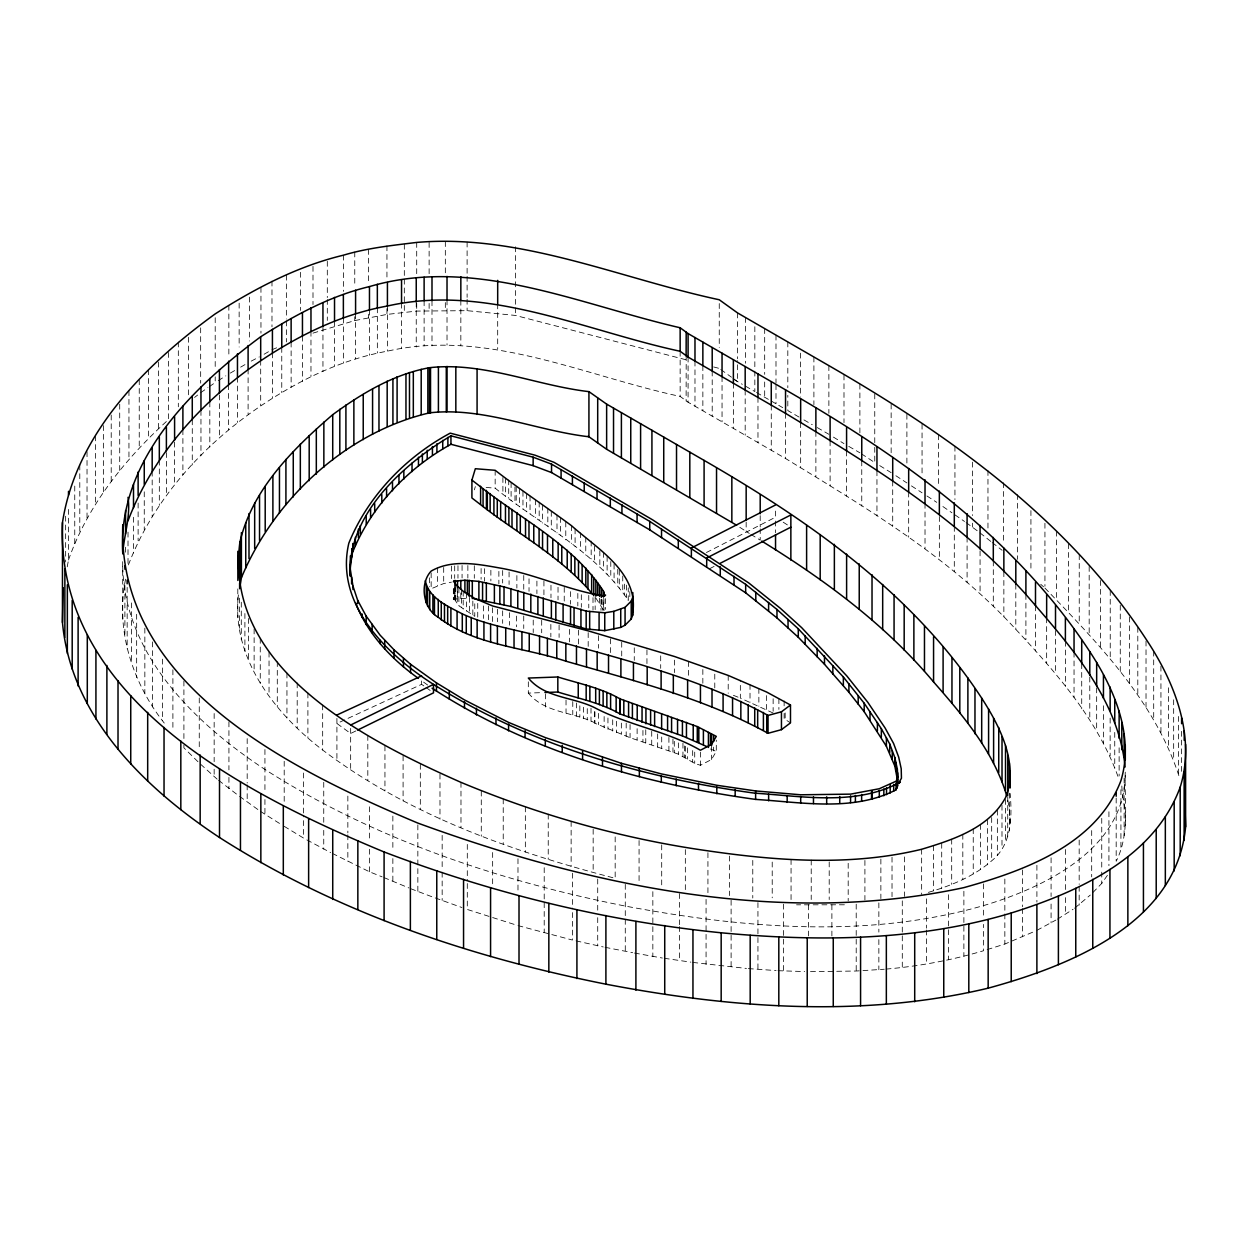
<?xml version="1.0" encoding="UTF-8"?>
<svg xmlns="http://www.w3.org/2000/svg" width="1248" height="1248" viewBox="0 0 1248 1248"><rect width="100%" height="100%" fill="white"/><g stroke="black" fill="none" stroke-linecap="round" stroke-linejoin="round"><path stroke-width="0.75" stroke-dasharray="5 3.75" d="M615.17 836.909L615.17 878.296C511.883 851.526 408.548 815.006 322.67 750.032C274.498 713.326 230.272 656.744 238.649 592.784M1116.18 798.049L1116.18 861.276C1130.392 833.18 1124.027 800.92 1125.306 770.796M928.387 892.382C950.945 885.674 973.877 876.517 991.676 860.808C1011.832 844.693 1012.144 816.956 1010.178 793.494M67.236 566.81L68.5 559.978L68.5 508.482M125.564 579.197C115.066 629.897 132.772 683.498 164.533 723.419M128.014 532.132L128.014 565.984C157.201 488.81 219.991 427.066 291.127 387.208C321.079 370.282 353.465 357.302 387.426 351.156C486.845 328.567 584.657 375.929 680.144 396.412L688.085 402.23L785.538 458.5C867.079 508.373 950.789 558.106 1015.81 629.351C1057.228 673.795 1099.082 721.406 1119.128 779.766M474.365 489.84L475.332 486.58M68.5 559.978C87.812 504.972 125.564 458.375 168.418 419.671L168.418 351M594.75 711.5L594.797 723.216L630.068 737.693L678.366 754.151L694.715 763.402L700.409 765.289L711.469 759.533L716.29 751.421L716.29 740.126M1092.936 892.507L1101.75 883.412L1107.896 874.63M453.882 588.37L453.882 599.087L467.36 598.229M1074.59 908.248L1090.3 895.05M453.352 588.947L453.352 599.68L455.005 598.276L455.005 587.558M194.579 397.41L197.621 395.054M200.663 392.699L207.932 387.613M209.383 386.599L215.202 382.543L215.202 376.834M1057.462 919.168L1073.062 909.293M218.228 380.64L225.826 375.851M230.318 373.09L236.2 369.689M240.646 367.13L246.62 363.683M1036.901 930.337L1055.87 920.088M264.108 354.245L270.41 350.61M453.352 599.68L454.568 599.009L454.568 588.292M432.713 588.12L443.695 583.549L451.433 582.161M251.222 361.109L259.334 356.897M706.415 552.521L775.538 517.187L775.538 508.451M709.644 568.698L714.823 566.046M355.836 730.954L350.657 733.481L336.913 723.481L421.621 684.341L424.601 686.462M987.137 949.619L1004.843 944.05L1033.687 931.772M271.986 349.69L277.384 347.49M312.998 333.122L354.76 320.58L386.942 314.418L416.707 311.08L467.111 310.674L515.408 315.432L689.333 360.641M453.882 599.087L455.302 598.619L455.302 587.902M886.064 969.088C919.058 966.295 951.85 960.164 983.596 950.726L983.596 924.394M810.482 971.662L856.206 971.022L884.27 969.244M528.325 681.814L528.325 693.092L541.226 692.64M844.397 904.784L796.552 904.816M777.941 970.694L804.664 971.568M748.348 968.604L776.116 970.57M486.143 487.438L495.16 488.155C539.885 524.472 595.358 551.21 628.259 600.382L628.259 587.87M692.78 962.426L746.444 968.432M634.468 953.051L662.36 958.027M664.264 958.292L690.877 962.146M576.014 940.867L603.236 946.951M605.077 947.31L632.627 952.676M710.471 748.987L716.29 751.421M528.325 693.092C545.142 713.263 572.754 711.781 594.75 722.795M517.982 925.595L572.395 940.04L572.395 908.06M713.653 366.959L719.254 368.41M489.029 916.391L467.298 909.464L467.298 879.372M492.648 917.545L516.173 925.018M410.717 888.716L433.477 897.328M435.224 897.936L461.916 907.53M733.403 695.339L738.613 697.382M454.272 587.98L454.568 599.009M332.358 853.429L369.548 871.822L382.106 876.845M383.9 877.547L408.923 887.952M773.136 713.029L740.345 698.069L740.345 680.207M306.868 839.904L330.642 852.587M454.132 598.837L458.89 605.779L474.77 616.325L474.77 602.02M784.134 713.404L784.134 718.77L790.483 722.888M733.84 379.439L742.326 384.337M745.477 386.147L754.837 391.544L754.837 370.562M756.475 392.496L769.532 400.031M771.139 400.967L782.746 407.659M799.016 417.05L787.816 410.592L787.816 395.335M803.93 419.89L812.245 424.694M817.222 427.565L828.875 434.288M848.749 446.363L859.888 452.79M284.201 826.332L303.498 838.048L303.498 815.474M260.489 811.403L280.987 824.366M739.799 527.311L749.284 533.411M750.844 534.362L760.204 540.103L760.204 528.824M879.684 465.598L891.15 472.664M833.414 437.096L843.991 443.617M926.952 495.986L936.749 502.351M895.877 475.738L906.89 482.929M911.446 485.893L922.054 492.804M783.198 522.179L787.8 525.174M861.37 453.773L874.754 462.571L874.754 445.396M942.895 506.532L951.928 512.772M954.938 514.847L964.532 521.477M966.124 522.584L978.136 531.43M427.643 685.027L421.559 680.659M426.083 687.539L430.529 690.721M239.569 796.364L259.007 810.342M720.782 369.502L731.484 377.208M733.013 378.3L737.599 381.607L737.599 360.625M218.587 780.328L238.056 795.272M990.787 541.398L979.54 532.537M992.191 542.506L1002.066 550.259M200.616 764.244L217.121 779.142M1040.738 584.298L1043.546 586.825M197.98 761.732L183.908 747.864L183.908 742.217M1044.935 588.089C1098.599 643.625 1155.445 702.203 1179.422 777.395M595.842 598.01L603.564 610.225L603.486 598.4M1007.776 800.436L1009.367 808.236L1010.178 823.711M122.71 566.92C124.862 655.684 195.484 723.622 264.935 769.439C373.979 839.155 498.966 880.854 625.279 906.079C742.856 928.106 867.079 939.151 983.596 905.58C1045.808 887.032 1125.821 848.141 1125.306 772.808M1125.306 825.739C1126.928 811.418 1121.687 797.659 1121.796 783.51M1181.606 731.344L1181.606 771.404M1178.549 716.461L1178.549 773.682M1173.666 699.769L1173.666 760.796M1168.518 687.757L1168.518 746.881M1160.936 666.151L1160.936 732.904M1153.698 651.128L1153.698 719.8M1146.023 641.02L1146.023 707.772M1137.802 627.354L1137.802 696.01M1129.627 617.027L1129.627 683.779M1124.136 778.112L1124.12 836.831M1120.922 789.703L1120.922 849.326M1120.267 605.249L1120.267 671.986M1119.128 747.786L1119.128 775.991M1114.745 732.404L1114.745 768.144M1110.236 590.491L1110.236 659.147M1110.143 718.115L1110.143 755.726M1108.926 811.746L1108.926 865.644M1103.45 705.76L1103.45 743.387M1101.75 818.36L1101.75 870.23M1101.75 872.118L1101.75 883.412M1100.502 580.523L1100.502 647.275M1096.664 687.835L1096.664 731.11M1091.688 830.575L1091.688 876.876M1089.785 677.04L1089.785 720.299M1089.176 566.436L1089.176 635.092M1081.72 663.655L1081.72 708.786M1079.239 554.689L1079.239 623.345M1079.177 840.06L1079.177 884.411M1079.177 886.283L1079.177 905.096M1074.044 652.158L1074.044 697.304M1068.428 543.707L1068.428 612.362M1065.386 641.254L1065.386 686.4M1065.433 849.514L1065.433 890.105M1065.433 897.624L1065.433 914.55M1056.479 531.18L1056.479 599.836M1055.512 630.49L1055.512 673.764M1051.081 857.813L1051.081 896.516M1051.081 904.036L1051.081 922.849M1046.651 617.822L1046.651 662.953M1044.935 523.255L1044.935 586.186M1036.901 865.301L1036.901 902.117M1035.497 605.81L1035.497 650.957M1030.926 510.588L1030.926 571.615M1025.903 594.454L1025.903 639.6M1022.424 869.95L1022.424 906.703M1022.424 908.591L1022.424 936.811M1017.448 494.504L1017.448 559.338M1015.81 584.22L1015.81 629.351M1009.414 793.182L1009.414 830.809M1007.776 796.676L1007.698 837.065M1005.56 799.469L1005.56 842.743M1004.843 879.013L1004.843 912.085M1004.843 913.957L1004.843 944.05M1003.86 571.678L1003.86 616.824M1003.486 482.711L1003.486 543.738M1001.988 805.21L1001.988 848.468M997.355 810.139L997.355 855.286M993.299 560.929L993.299 606.076M991.676 817.534L991.676 860.808M987.964 470.512L987.964 529.636M987.464 819.718L987.464 864.848M983.596 883.88L983.596 916.859M980.522 824.476L980.522 869.606M980.07 550.867L980.07 594.126M973.237 828.672L973.237 873.818M972.52 462.15L972.52 515.549M972.52 523.177L972.52 526.999M967.091 537.155L967.091 582.301M963.877 891.244L963.877 956.28M962.816 834.272L962.816 879.419M954.938 446.191L954.938 499.59M954.299 526.36L954.299 571.506M951.694 839.171L951.694 884.317M948.449 894.738L948.449 959.774M941.71 843.289L941.71 888.436M939.354 516.5L939.354 559.759M938.387 434.756L938.387 486.252M933.426 845.723L933.426 890.854M926.562 898.841L926.562 928.138M926.562 930.025L926.562 963.877M925.018 503.318L925.018 548.465M922.054 424.148L922.054 473.741M921.648 849.264L921.648 894.41M908.669 492.024L908.669 537.17M906.89 414.274L906.89 465.754M904.597 856.908L904.597 896.407M902.288 900.838L902.288 967.684M892.71 480.995L892.71 526.141M892.024 857.173L892.024 896.672M891.15 404.009L891.15 453.586M880.87 859.076L880.87 898.576M878.857 902.866L878.857 932.1M878.857 939.619L878.857 969.727M876.954 470.761L876.954 515.908M874.754 393.916L874.754 443.492M864.911 860.449L864.911 899.948M861.76 460.855L861.76 506.002M859.888 384.134L859.888 433.711M856.206 904.176L856.206 971.022M848.188 863.304L848.188 900.916M846.581 450.965L846.581 496.111M843.991 374.962L843.991 422.635M831.886 904.816L831.886 935.922M830.107 440.809L830.107 485.956M829.202 861.916L829.202 899.543M828.875 365.633L828.875 413.322M815.88 431.465L815.88 476.611M813.899 356.99L813.899 404.664M811.216 860.044L811.216 899.543M808.532 904.816L808.532 935.922M800.608 353.137L800.608 397.004M800.654 422.682L800.654 467.828M791.06 859.529L791.06 900.916M787.816 341.936L787.816 387.707M785.538 413.353L785.538 458.5M785.164 712.951L785.164 720.112M784.134 700.892L784.134 706.259M783.401 904.192L783.401 971.038M778.892 698.677L778.892 709.394M775.991 335.104L775.991 382.793M775.991 384.696L775.991 403.775M775.538 521.056L775.538 532.678M773.136 698.74L773.136 711.251M772.216 862.056L772.216 897.796M771.264 405.116L771.264 450.263M766.615 695.604L766.615 709.894M764.681 328.567L764.681 374.353M764.681 381.982L764.681 397.238M760.204 515.658L760.204 526.937M758.862 688.444L758.862 706.306M757.973 397.441L757.973 442.588M757.942 902.585L757.942 969.431M754.837 326.711L754.837 368.659M752.778 860.402L752.778 898.03M750.017 684.45L750.017 702.328M746.164 522.085L746.164 531.492M745.477 317.491L745.477 363.262M745.181 390.062L745.181 435.193M737.599 312.952L737.599 358.722M733.372 383.23L733.372 428.376M731.11 900.26L731.11 967.106M729.565 856.081L729.565 895.58M728.208 675.433L728.208 693.295M722.046 376.693L722.046 421.84M719.254 303.56L719.254 347.428M714.776 674.17L714.776 688.459M713.653 747.115L713.653 750.875M712.202 371.015L712.202 416.161M711.469 746.366L711.469 759.533M707.928 852.712L707.928 894.098M706.072 899.402L706.072 964.439M702.858 365.617L702.858 410.764M702.842 669.49L702.842 683.795M700.409 752.123L700.409 765.289M694.98 361.062L694.98 406.208M694.715 752.123L694.715 763.402M692.671 750.578L692.671 761.873M688.553 661.534L688.553 677.617M688.085 357.084L688.085 402.23M687.632 747.833L687.632 759.112M686.197 355.618L686.119 401.076M685.589 746.288L685.589 757.583M685.339 849.623L685.339 891.01M684.481 745.945L684.481 757.24M682.952 743.2L682.952 756.366M680.144 351.265L680.144 396.412M679.474 893.568L679.474 924.674M679.474 926.562L679.474 960.414M678.366 742.872L678.366 754.151M674.622 660.114L674.622 672.625M674.294 741.312L674.294 752.606M672.953 738.972L672.953 752.138M668.912 737.428L668.912 750.594M661.705 736.991L661.705 748.27M661.705 844.865L661.705 888.124M660.691 655.84L660.691 668.351M657.665 733.902L657.665 747.068M652.844 891.649L652.844 956.686M651.721 731.312L651.721 744.479M646.948 649.834L646.948 664.139M645.762 729.784L645.762 742.95M642.938 730.439L642.938 741.733M639.07 840.544L639.07 883.802M637.12 728.692L637.12 739.97M634.265 647.79L634.265 660.301M630.068 724.526L630.068 737.693M629.834 591.692L629.834 597.043M626.418 585.094L626.418 597.605M626.184 723.044L626.184 736.211M625.279 884.364L625.279 951.226M624.577 584.111L624.577 594.828M622.752 575.983L622.752 592.067M621.722 642.205L621.722 656.495M621.348 723.091L621.348 734.37M619.289 570.258L619.289 588.12M617.76 569.275L617.76 585.359M616.543 721.25L616.543 732.545M614.078 564.127L614.078 582.005M612.706 719.8L612.706 731.078M610.787 561.538L610.787 577.621M610.366 638.82L610.366 653.125M607.948 717.974L607.948 729.253M607.121 556.421L607.121 574.298M605.592 598.65L605.592 609.367M603.923 598.806L604.001 610.584M604.141 716.524L604.141 727.802M603.47 552.396L603.47 570.258M602.878 599.773L602.878 610.49M601.364 599.165L601.364 606.31M600.974 599.555L600.99 610.397M599.836 550.883L599.836 566.966M599.524 598.182L599.524 603.548M598.541 635.669L598.541 648.18M598.572 713.372L598.572 724.651M597.714 879.029L597.714 910.135M597.714 917.67L597.714 945.875M595.156 597.106L595.156 609.617M594.797 711.922L594.797 723.216M594.422 546.156L594.422 562.24M593.003 597.62L593.003 610.132M593.159 829.265L593.159 872.524M591.178 541.055L591.178 558.917M591.006 708.193L591.006 721.36M588.775 595.39L588.775 607.901M588.182 632.642L588.182 646.948M587.262 708.646L587.262 719.94M585.764 537.217L585.764 555.079M583.549 707.242L583.549 718.52M581.318 594.734L581.318 607.246M580.46 532.678L580.46 550.555M579.836 705.822L579.836 717.116M578.588 630.193L578.588 644.483M577.824 593.424L577.824 605.92M576.436 702.952L576.436 716.118M575.094 528.871L575.094 546.749M572.77 701.563L572.77 714.73M572.395 873.194L572.395 906.173M571.475 525.673L571.475 543.551M571.132 821.449L571.132 866.596M570.57 591.63L570.57 604.141M569.509 629.382L569.509 641.893M566.03 700.003L566.03 713.17M565.781 521.96L565.781 539.822M564.236 587.34L564.236 601.63M560.477 517.499L560.477 535.361M559.088 624.92L559.088 637.432M558.028 587.309L558.028 599.82M556.998 515.034L556.998 532.912M551.288 511.337L551.288 529.199M550.976 585.265L550.976 597.761M550.852 624.421L550.852 636.932M548.231 814.148L548.231 859.295M547.825 508.186L547.825 526.048M545.376 693.872L545.376 707.039M544.206 867.688L544.206 932.724M543.925 581.038L543.925 595.343M542.615 505.206L542.615 523.068M541.694 620.287L541.694 632.798M539.183 502.07L539.183 519.948M536.905 581.1L536.905 593.611M535.454 499.808L535.454 517.686M533.224 620.084L533.224 632.596M530.041 495.986L530.041 513.848M529.027 578.807L529.027 591.318M526.64 493.568L526.64 511.446M525.346 806.879L525.346 852.025M523.754 575.484L523.754 589.774M523.739 615.982L523.739 628.493M522.959 491.291L522.959 509.168M519.589 488.904L519.589 506.782M517.982 858.749L517.982 893.615M516.875 575.578L516.875 588.089M516.5 616.075L516.5 626.808M516.22 486.517L516.22 504.395M515.408 246.776L515.408 305.9M515.408 307.804L515.408 315.432M514.972 486.907L514.972 502.991M511.103 482.602L511.103 500.479M509.449 612.659L509.449 625.17M509.075 571.974L509.075 584.485M508.716 479.84L508.716 497.718M505.378 478.171L505.378 496.033M503.225 798.876L503.225 844.022M502.897 477.516L502.897 493.6M502.663 570.523L502.663 583.034M502.663 610.849L502.663 623.36M498.872 571.412L498.872 583.924M497.687 303.857L497.687 349.003M497.531 609.258L497.531 621.754M495.16 470.293L495.16 488.155M492.648 852.509L492.648 885.565M492.601 607.76L492.601 622.05M490.87 570.258L490.87 580.975M488.561 605.966L488.561 620.256M484.552 568.667L484.552 581.178M483.616 605.935L483.616 618.446M481.276 791.076L481.276 836.222M481.104 568.511L481.104 579.244M477.734 603.408L477.734 617.698M474.302 565.75L474.302 578.261M472.836 601.037L472.836 615.342M469.607 597.402L469.607 613.486M467.86 565.516L467.86 578.027M467.298 844.428L467.298 877.5M467.111 242.018L467.111 274.451M467.111 276.354L467.111 297.336M467.111 299.239L467.111 310.674M466.409 593.112L466.409 610.974M463.195 591.271L463.195 609.133M462.072 565.469L462.072 577.964M461.448 589.524L461.448 607.402M460.98 782.356L460.98 827.502M460.84 300.222L460.84 345.368M460.808 592.956L460.808 598.322M458.89 587.902L458.89 605.779M457.969 565.703L457.969 578.198M457.532 591.365L457.532 598.51M457.33 587.792L457.33 603.876M455.754 586.435L455.754 602.519M454.693 565.89L454.693 578.386M454.662 584.189L454.802 600.803M451.433 566.077L451.433 578.573M447.018 299.91L447.018 345.056M445.333 241.535L445.333 273.952M445.333 302.562L445.333 310.19M443.695 567.466L443.695 583.549M442.166 835.38L442.166 870.324M442.166 872.212L442.166 900.416M439.982 774.056L439.982 819.203M437.377 567.731L437.377 585.608M431.995 300.737L431.995 345.883M431.153 572.863L431.153 588.947M429.515 577.84L429.515 586.778M429.125 242.424L429.125 274.841M429.125 303.451L429.125 311.08M424.117 300.737L424.117 345.883M421.621 680.956L421.621 684.341M420.326 764.291L420.326 809.437M417.846 824.897L417.846 891.743M416.707 242.424L416.707 276.744M416.707 303.451L416.707 311.08M416.239 301.876L416.239 347.022M404.321 244.202L404.321 312.874M403.088 755.804L403.088 800.951M401.544 303.186L401.544 348.332M392.855 816.098L392.855 851.042M392.855 858.562L392.855 881.135M387.426 306.01L387.426 351.156M386.942 245.747L386.942 280.082M386.942 308.693L386.942 314.418M384.946 745.883L384.946 791.029M377.348 307.819L377.348 352.966M369.47 310.097L369.47 355.243M369.548 806.785L369.548 841.729M369.548 849.248L369.548 871.822M368.566 249.444L368.566 283.764M368.566 314.278L368.566 318.1M367.817 735.446L367.817 780.593M355.586 313.732L355.586 358.878M354.76 251.924L354.76 286.244M354.76 316.758L354.76 320.58M350.657 728.411L350.657 770.172M347.849 796.084L347.849 832.915M347.849 834.787L347.849 861.12M343.528 255.169L343.528 291.392M343.372 318.053L343.372 363.199M336.913 718.396L336.913 760.157M334.526 320.892L334.526 366.038M327.304 261.316L327.304 297.554M327.304 299.458L327.304 320.44M323.747 782.309L323.747 822.822M323.747 830.357L323.747 849.155M322.951 326.368L322.951 371.514M322.67 704.886L322.67 750.032M312.998 266.37L312.998 304.512M310.97 331.266L310.97 376.412M307.897 692.952L307.897 738.098M303.498 773.011L303.498 813.602M302.453 336.18L302.453 381.326M300.487 272.298L300.487 310.44M297.196 682.843L297.196 727.99M291.127 342.061L291.127 387.208M286.946 672.968L286.946 718.115M286.369 275.168L286.369 319.036M286.369 320.939L286.369 341.921M284.201 761.28L284.201 803.759M281.767 347.459L281.767 392.605M277.29 661.565L277.29 706.711M272.423 352.872L272.423 398.003M271.986 281.034L271.986 326.804M269.038 652.127L269.038 695.386M264.935 749.549L264.935 792.012M264.935 799.531L264.935 814.585M260.957 287.399L260.957 333.169M260.692 360.266L260.692 405.413M260.255 638.29L260.255 683.436M254.124 628.914L254.124 672.173M249.6 297.118L249.6 340.985M248.539 618.462L248.539 661.721M248.102 369.049L248.102 414.196M247.182 738.629L247.182 783.042M247.182 784.93L247.182 801.856M244.904 613.517L244.904 651.128M241.285 602.207L241.285 639.834M239.616 598.151L239.616 628.243M239.148 303.155L239.148 347.022M237.806 588.931L237.822 617.807M237.463 377.286L237.463 422.432M228.852 305.276L228.852 356.772M228.93 721.843L228.93 769.876M228.93 777.395L228.93 788.689M228.618 384.68L228.618 429.827M219.43 394.945L219.43 438.22M215.202 317.71L215.202 369.19M214.157 713.513L214.157 761.701M214.157 769.22L214.157 776.755M209.82 401.903L209.82 447.049M200.959 410.436L200.959 455.582M200.663 327.85L200.663 383.152M199.259 697.944L199.259 749.83M192.27 419.78L192.27 464.927M188.495 337.288L188.495 398.315M183.908 681.002L183.908 740.329M182.894 429.718L182.894 474.864M178.324 341.952L178.324 406.801M174.595 442.088L174.595 485.347M172.895 669.786L172.895 729.191M166.39 452.556L166.39 495.83M162.427 659.147L162.427 720.564M159.323 460.184L159.323 505.331M158.434 362.092L158.434 428.844M152.506 641.909L152.506 706.945M152.178 471.182L152.178 516.329M148.512 369.736L148.512 438.391M144.846 628.165L144.846 693.202M144.253 491.806L144.253 529.417M139.246 379.72L139.246 448.375M138.122 503.053L138.122 540.665M136.656 614.281L136.656 677.508M133.505 517.28L133.505 553.02M131.414 602.909L131.414 662.532M128.95 390.624L128.95 459.28M127.156 587.402L127.156 648.82M125.564 547.217L125.564 554.752M124.894 585.499L124.894 634.265M122.694 561.662L122.741 620.833M119.714 404.196L119.714 470.948M111.212 415.038L111.212 481.79M103.366 425.599L103.366 492.352M95.488 435.817L95.488 504.473M87.032 451.698L87.032 518.45M79.794 464.989L79.794 531.742M74.755 486.08L74.755 545.204M65.645 516.235L65.645 562.006"/><path stroke-width="1.5" d="M62.478 522.584C55.084 698.381 245.996 794.602 384.088 851.963C492.383 893.24 605.81 921.227 721.172 932.786C817.892 941.834 917.467 941.148 1011.223 913.006C1078.288 891.914 1154.244 857.922 1180.202 787.114C1196.13 735.805 1174.399 681.72 1146.023 639.116C1068.226 520.042 950.399 435.692 828.875 365.633L737.599 312.952L719.254 299.754C619.226 278.366 520.884 233.594 416.707 242.424C392.122 245.45 367.333 248.009 343.528 255.169C297.367 266.198 255.013 288.522 215.202 313.888C145.33 364.51 76.034 433.82 62.478 522.584L62.462 622.471C70.918 716.664 144.659 788.096 219.508 837.502C336.43 912.335 470.402 957.154 605.904 984.173C731.375 1008.212 862.774 1018.087 988.166 988.166C1069.224 965.968 1176.802 923.879 1185.6 826.816L1185.6 744.37M122.756 524.644C117.062 685.183 292.282 770.266 417.846 823.087C590.32 886.018 781.326 926.858 963.877 887.624C1024.577 870.745 1096.54 844.662 1120.922 780.671C1134.463 735.743 1114.292 688.865 1089.785 651.643C1015.264 537.436 902.008 456.971 785.538 389.844L688.085 333.575L680.144 327.756C579.134 304.543 474.1 255.731 369.47 286.588C330.252 295.901 294.528 315.37 260.692 336.757C192.239 387.52 117.624 460.496 122.694 552.63M122.725 553.94C123.942 535.033 130.79 516.625 128.014 497.328M350.345 555.89L350.345 569.462L352.981 586.154L357.677 600.335L366.179 616.122L380.11 635.17L394.025 649.802L410.561 664.248L436.472 682.89L464.49 699.941L508.576 722.405L545.298 737.584L621.473 763.324L661.3 773.885L716.804 785.273L755.617 790.936L800.701 794.789L850.574 794.134L879.294 788.736L896.267 781.139L897.686 776.521L897.296 768.94L894.816 757.552L889.746 744.011L881.338 728.676L864.193 703.232L843.367 677.024L798.283 628.805L776.974 609.476L745.664 584.345L649.74 521.399L551.538 464.116L533.146 457.189L450.949 435.833C403.135 464.116 346.18 515.752 350.345 576.233M632.783 612.628C638.789 572.645 597.074 548.543 571.475 525.673C546.156 506.938 519.901 489.512 495.16 470.293L475.332 468.718L471.916 480.09L487.313 491.993C527.732 522.584 575.297 547.591 603.486 591.256L603.408 596.825L605.592 595.078L604.11 595.951C569.197 590.819 534.69 573.799 498.872 567.84C476.752 563.878 451.714 559.244 431.153 571.085C419.39 583.487 422.963 608.712 438.266 617.261C474.692 645.575 523.396 646.979 565.843 661.175C634.468 680.862 705.338 698.615 768.035 733.294L781.451 729.659L790.483 722.888L790.483 705.011L766.615 692.032L728.208 675.433L674.622 656.542L588.182 630.864L492.601 605.966L474.77 598.447L463.195 591.271L455.754 584.657L454.568 581.147L453.352 581.802L455.005 580.398L455.302 586.108M473.959 598.806L510.9 606.45L586.17 628.976L604.75 630.661L620.74 627.401L625.076 625.186L631.223 618.992L632.72 615.139L632.845 592.597M632.72 615.139L631.972 607.651M432.058 688.194C528.606 751 642.283 783.697 755.617 799.406C801.731 802.292 853.07 812.011 896.033 789.828L897.686 784.992M239.912 542.1C252.065 489.528 292.968 448.89 332.717 414.679C361.748 393.416 393.728 374.197 429.484 367.708C483.304 361.546 535.985 385.507 588.931 391.638L606.637 404.118L704.09 460.387C810.139 521.492 913.739 594.142 981.692 698.147C1000.022 726.664 1018.961 763.37 1005.56 797.597C988.931 828.173 952.926 839.779 921.648 849.264C851.76 866.268 778.44 861.089 707.928 850.84C623.126 838.906 539.963 815.318 460.98 782.356C365.352 740.064 223.033 667.805 239.912 542.1L239.912 587.246L241.394 577.73L241.394 532.584M350.345 575.983C348.925 564.954 353.668 554.518 352.732 543.52M63.18 587.714L62.462 622.471M128.014 520.837C157.201 443.664 219.991 381.919 291.127 342.061C321.079 325.135 353.465 312.156 387.426 306.01C486.845 283.421 584.657 330.782 680.144 351.265L688.085 357.084L785.538 413.353C871.478 465.27 958.495 518.794 1025.903 594.454C1069.006 644.467 1118.333 698.287 1125.119 766.99M241.394 577.73C274.279 499.122 345.727 432.463 429.484 412.854C483.304 406.692 535.985 430.654 588.931 436.769L606.637 449.264L736.616 525.221M352.732 551.99C371.218 506.345 407.956 467.938 450.949 444.288L533.146 465.66L551.538 472.571L649.74 529.854L745.664 592.816L776.974 617.932L798.283 637.26L824.491 664.279L848.905 692.234L864.193 711.688L886.392 746.288L894.816 766.022L897.686 781.248M631.223 618.992L631.223 601.13L632.72 597.277M455.302 580.757L453.882 581.225L464.911 580.226L478.889 581.396L504.02 586.888L586.17 611.114L604.75 612.784L613.798 611.348L625.076 607.324L631.223 601.13M896.033 789.828L896.095 782.995M425.334 580.71C428.813 598.291 447.97 606.356 462.29 613.86C486.736 625.295 513.692 629.148 539.557 636.152C617.011 657.977 697.133 676.712 768.035 715.432L781.451 711.797L790.483 705.011M775.538 504.956L691.376 547.997L691.376 556.452M720.002 563.394L790.858 527.171M350.657 725.026L433.508 684.388C530.119 745.103 642.33 777.785 754.759 793.166C802.573 796.177 856.159 806.224 900.323 782.106L898.498 783.354L901.446 778.206L901.212 768.737L898.7 757.162L893.568 743.434L885.066 727.927L867.828 702.343L846.877 676.01L801.653 627.635L780.265 608.213L748.769 582.956L652.61 519.839L554.034 462.337L535.049 455.192L450.216 433.15C405.756 456.893 367.864 496.283 348.847 543.13C334.48 604.016 386.802 654.638 433.508 684.388L433.508 692.858L357.568 730.096M336.913 715.01L421.621 675.87M557.825 676.993L528.325 678.054C545.142 698.225 572.754 696.743 594.75 707.741C628.134 725.291 667.571 731.172 700.409 750.235L711.469 744.494L716.29 736.367L697.289 726.57L620.006 698.896C601.24 687.976 578.635 683.42 557.825 676.993L557.825 692.032C578.635 698.459 601.24 703.03 620.006 713.934L682.422 735.914L706.758 746.538M544.924 692.5L557.825 692.032M587.995 436.316L588.931 436.769L588.931 391.638M471.916 480.09L471.916 497.968L487.313 509.855C523.318 536.874 563.971 559.666 593.065 594.672M761.748 541.102C824.975 580.039 885.628 624.702 933.566 681.923C963.144 715.681 993.782 751.78 1006.637 795.569M355.571 602.768C367.52 633.89 391.529 659.287 418.423 678.382M1185.007 807.238L1185.6 826.816M1184.227 730.86L1184.227 740.392M1184.134 771.81L1184.134 840.466M1181.606 718.006L1181.606 723.715M1180.202 787.114L1180.202 855.769M1174.181 802.308L1174.181 870.964M1165.336 816.832L1165.336 885.487M1156.21 829.826L1156.21 898.482M1143.433 843.024L1143.433 911.68M1127.864 857.08L1127.864 925.735M1125.306 745.399L1125.306 759.86M1124.136 733.902L1124.136 757.411M1121.796 722.374L1121.796 749.658M1119.128 711.095L1119.128 738.379M1116.18 792.62L1116.18 796.24M1114.745 699.488L1114.745 722.998M1110.143 687.071L1110.143 710.596M1109.94 869.419L1109.94 938.075M1103.45 674.731L1103.45 698.24M1096.664 662.454L1096.664 685.963M1092.764 879.341L1092.764 948.012M1089.785 651.643L1089.785 675.168M1081.72 640.13L1081.72 663.655M1075.76 888.326L1075.76 956.982M1074.044 628.649L1074.044 652.158M1065.386 617.744L1065.386 641.254M1058.398 896.08L1058.398 964.735M1055.512 605.108L1055.512 628.618M1046.651 594.298L1046.651 617.822M1036.885 904.956L1036.885 973.612M1035.497 582.301L1035.497 605.81M1025.903 570.929L1025.903 594.454M1015.81 560.695L1015.81 584.22M1011.223 913.006L1011.223 981.677M1010.178 770.921L1010.178 787.972M1009.367 763.09L1009.367 787.55M1007.776 755.29L1007.776 791.029M1007.698 791.918L1007.698 795.694M1005.514 745.54L1005.514 790.686M1003.86 548.153L1003.86 571.678M1002.019 736.694L1002.019 781.841M998.743 727.522L998.743 772.652M993.611 718.271L993.611 763.417M993.299 537.42L993.299 560.929M988.588 708.958L988.588 754.088M988.166 919.511L988.166 988.166M981.692 698.147L981.692 743.293M980.07 525.47L980.07 548.98M974.969 688.631L974.969 733.777M968.807 923.894L968.807 992.566M967.886 677.96L967.886 723.107M967.091 513.646L967.091 537.155M959.806 667.836L959.806 712.982M954.299 502.85L954.299 526.36M951.959 657.743L951.959 702.889M943.753 928.606L943.753 997.261M943.098 646.948L943.098 692.094M939.354 491.104L939.354 514.613M933.566 636.776L933.566 681.923M925.018 479.794L925.018 503.318M924.472 625.981L924.472 671.128M914.706 933.145L914.706 1001.801M913.879 615.186L913.879 660.332M908.669 468.515L908.669 492.024M904.176 604.999L904.176 650.13M897.686 776.521L897.686 779.906M897.686 772.777L897.53 786.427M897.296 768.94L897.296 777.395M897.094 779.672L897.094 788.128M895.97 762.434L895.97 770.89M894.816 757.552L894.816 766.022M894.067 594.703L894.067 639.85M893.693 784.399L893.693 791.17M892.71 457.486L892.71 480.995M892.258 750.766L892.258 759.236M890.183 784.571L890.183 793.026M889.746 744.011L889.746 752.482M886.532 787.894L886.532 794.664M886.392 737.818L886.392 746.288M886.345 935.61L886.345 1004.266M883.849 789.001L883.849 795.772M882.679 584.485L882.679 629.632M881.338 728.676L881.338 737.131M879.294 790.421L879.294 797.207M877.406 722.498L877.406 730.954M876.954 447.252L876.954 470.761M872.024 574.72L872.024 619.866M872.165 790.733L872.165 799.204M871.556 790.873L871.556 799.344M869.996 711.906L869.996 720.361M864.193 703.232L864.193 711.688M861.76 437.346L861.76 460.855M861.635 794.43L861.635 801.2M860.574 937.092L860.574 1005.748M859.232 563.909L859.232 609.055M858.187 695.666L858.187 704.137M855.395 795.413L855.395 802.183M850.574 795.834L850.574 802.604M848.905 683.779L848.905 692.234M846.581 427.44L846.581 450.965M846.612 554.065L846.612 599.212M843.367 677.024L843.367 685.495M839.732 796.458L839.732 803.228M834.366 544.331L834.366 589.477M833.258 937.81L833.258 1006.465M832.853 665.714L832.853 674.17M830.107 417.3L830.107 440.809M826.675 796.801L826.675 803.572M824.491 655.824L824.491 664.279M820.186 534.596L820.186 579.743M817.159 648.367L817.159 656.838M815.88 407.956L815.88 431.465M813.478 796.801L813.478 803.572M807.222 937.81L807.222 1006.465M806.614 525.174L806.614 570.32M805.178 635.809L805.178 644.264M800.654 399.173L800.654 422.682M800.701 796.474L800.701 803.244M798.283 628.805L798.283 637.26M790.858 560.087L790.858 514.94L706.696 557.981L706.696 566.452M788.034 619.538L788.034 628.009M787.176 795.616L787.176 802.402M785.538 389.844L785.538 413.353M781.451 711.797L781.451 729.659M778.814 937.108L778.814 1005.763M776.974 609.476L776.974 617.932M775.538 534.612L775.538 550.103M771.264 381.607L771.264 405.116M768.596 602.394L768.596 610.865M768.628 794.024L768.628 800.795M768.035 715.432L768.035 733.294M766.74 715.01L766.74 732.888M763.402 712.436L763.402 730.298M760.204 494.957L760.204 513.77M757.973 373.932L757.973 397.441M757.676 709.909L757.676 727.787M755.789 592.332L755.789 600.803M755.617 790.936L755.617 799.406M754.728 707.944L754.728 725.821M750.188 935.298L750.188 1003.954M748.207 704.824L748.207 722.686M746.164 486.346L746.164 520.213M745.664 584.345L745.664 592.816M745.181 366.538L745.181 390.062M740.844 701.407L740.844 719.285M735.166 789.532L735.166 796.302M734.011 576.295L734.011 584.766M733.372 359.72L733.372 383.23M732.56 697.679L732.56 715.556M731.843 476.939L731.843 522.085M723.091 693.514L723.091 711.376M722.046 353.184L722.046 376.693M721.172 932.786L721.172 1001.442M720.268 566.795L720.268 575.266M716.804 786.973L716.804 793.744M716.539 468.109L716.539 513.256M713.653 735.836L713.653 741.468M712.202 347.506L712.202 371.015M712.015 689.177L712.015 707.039M711.61 734.292L711.61 745.571M710.471 733.933L710.471 745.212M708.427 732.404L708.427 747.443M704.09 460.387L704.09 505.534M703.404 729.659L703.404 744.697M702.858 342.108L702.858 365.617M700.44 685.012L700.44 702.874M698.818 727.444L698.818 742.482M698.49 783.338L698.49 790.109M697.289 726.57L697.289 741.624M694.98 337.553L694.98 361.062M693.217 725.026L693.217 740.08M692.952 929.776L692.952 998.447M689.816 452.135L689.816 497.281M688.085 333.575L688.085 357.084M687.617 680.035L687.617 697.897M686.462 722.405L686.462 737.459M686.197 332.108L686.119 355.93M682.422 720.876L682.422 735.914M680.144 327.756L680.144 351.265M678.304 539.479L678.304 547.95M677.555 719.347L677.555 734.401M676.525 444.475L676.525 489.606M676.229 779.017L676.229 785.788M673.327 675.636L673.327 693.514M671.58 717.475L671.58 732.529M667.586 715.541L667.586 730.595M664.732 925.517L664.732 994.172M663.733 437.081L663.733 482.227M661.627 714.028L661.627 729.066M661.534 529.152L661.534 537.607M661.112 671.221L661.112 689.099M661.3 775.57L661.3 782.34M654.623 711.485L654.623 726.539M651.924 430.264L651.924 475.41M650.614 710.237L650.614 725.275M649.74 521.399L649.74 529.854M647.182 666.947L647.182 684.824M645.934 708.77L645.934 723.824M642.049 707.288L642.049 722.342M640.598 423.727L640.598 468.874M639.366 768.191L639.366 776.662M637.213 705.448L637.213 720.502M637.073 514.082L637.073 522.553M635.903 921.476L635.903 990.132M633.438 662.735L633.438 680.612M632.408 703.622L632.408 718.661M630.755 418.033L630.755 463.18M628.586 702.156L628.586 717.21M625.076 607.324L625.076 625.186M623.813 700.331L623.813 715.385M621.941 504.754L621.941 513.224M621.395 412.636L621.395 457.782M621.473 763.324L621.473 771.794M620.896 658.944L620.896 676.806M620.74 609.523L620.74 627.401M620.006 698.896L620.006 713.934M619.928 698.443L619.928 713.497M616.153 697.008L616.153 712.062M613.798 611.348L613.798 629.226M613.532 408.096L613.532 453.242M610.6 693.857L610.6 708.911M610.319 498.046L610.319 506.501M608.525 655.2L608.525 673.062M606.856 692.437L606.856 707.476M606.637 404.118L606.637 449.264M605.904 915.517L605.904 984.173M604.75 612.784L604.75 630.661M604.048 592.348L604.048 595.92M603.486 591.256L603.486 596.622M603.127 691.018L603.127 706.056M602.488 757.302L602.488 765.757M601.364 588.448L601.364 597.386M599.524 585.671L599.524 596.388M599.399 689.598L599.399 704.636M599.087 612.581L599.087 630.443M597.698 398.19L597.698 443.336M597.683 582.894L597.683 595.405M597.168 651.815L597.168 669.677M597.028 490.37L597.028 498.841M595.842 580.133L595.842 596.216M595.686 688.178L595.686 703.232M593.767 577.949L593.767 595.811M591.661 574.501L591.661 592.363M589.664 611.395L589.664 629.257M589.852 686.353L589.852 701.407M587.964 571.147L587.964 589.009M586.498 648.991L586.498 666.853M586.17 611.114L586.17 628.976M586.17 684.965L586.17 700.003M585.811 568.027L585.811 585.889M584.22 482.976L584.22 491.447M582.598 750.953L582.598 759.424M582.13 564.689L582.13 582.566M580.944 609.133L580.944 627.011M578.495 560.664L578.495 578.542M578.245 683.062L578.245 698.1M576.919 909.901L576.919 978.572M576.467 646.043L576.467 663.92M574.844 557.357L574.844 575.234M574.049 607.901L574.049 625.763M572.411 476.159L572.411 484.63M571.194 554.206L571.194 572.068M570.539 606.575L570.539 624.437M567.216 550.274L567.216 568.136M565.843 643.313L565.843 661.175M563.098 604.126L563.098 622.003M562.24 745.321L562.24 752.092M561.787 546.421L561.787 564.299M561.085 469.622L561.085 478.093M558.152 543.192L558.152 561.054M556.764 640.723L556.764 658.585M555.828 602.332L555.828 620.209M552.77 539.386L552.77 557.263M551.538 464.116L551.538 472.571M551.382 600.428L551.382 618.306M548.839 903.427L548.839 972.083M547.498 534.893L547.498 552.755M547.388 638.321L547.388 656.183M545.298 739.268L545.298 746.039M543.286 598.026L543.286 615.888M542.552 531.788L542.552 549.65M539.557 636.152L539.557 654.014M539.089 528.622L539.089 546.499M537.888 596.497L537.888 614.359M533.77 524.862L533.77 542.74M533.146 457.189L533.146 465.66M530.821 594.064L530.821 611.926M529.246 633.5L529.246 651.362M528.98 521.851L528.98 539.713M525.533 518.7L525.533 536.562M525.049 730.688L525.049 737.459M523.801 592.332L523.801 610.21M521.929 631.816L521.929 649.678M520.307 515.72L520.307 533.582M519.012 895.69L519.012 964.345M517.764 590.538L517.764 608.4M516.89 512.585L516.89 530.462M514.036 629.85L514.036 647.728M512.008 509.465L512.008 527.342M510.9 588.572L510.9 606.45M508.888 507.25L508.888 525.127M508.576 724.105L508.576 730.876M505.736 627.931L505.736 645.793M505.471 504.847L505.471 522.709M504.02 586.888L504.02 604.75M500.651 501.805L500.651 519.683M499.855 585.936L499.855 603.814M497.687 280.348L497.687 303.857M497.39 625.966L497.39 643.843M497.281 499.418L497.281 517.28M495.971 717.881L495.971 724.651M494.38 584.657L494.38 602.519M493.912 497.032L493.912 514.909M490.604 624.172L490.604 642.034M490.573 887.952L490.573 956.608M490.136 493.537L490.136 511.399M487.313 491.993L487.313 509.855M486.424 490.355L486.424 508.232M486.346 582.816L486.346 600.678M483.928 622.112L483.928 639.99M483.07 488.686L483.07 506.548M482.57 582.598L482.57 600.475M480.605 486.252L480.605 504.13M478.889 581.396L478.889 599.274M477.079 369.283L477.079 414.43M477.142 619.991L477.142 637.868M476.44 708.193L476.44 714.964M472.306 580.772L472.306 598.65M471.229 617.448L471.229 635.326M469.186 580.32L469.186 596.404M467.36 580.351L467.36 594.656M466.268 615.623L466.268 633.5M464.911 580.226L464.911 592.722M464.49 701.641L464.49 708.412M463.554 879.372L463.554 948.028M462.29 613.86L462.29 631.738M460.84 276.713L460.84 300.222M460.808 580.46L460.808 589.384M457.532 580.648L457.532 587.792M457.08 611.567L457.08 629.444M455.832 366.662L455.832 411.809M450.949 435.833L450.949 444.288M450.902 608.244L450.902 626.106M449.327 690.737L449.327 699.192M447.892 437.408L447.892 445.879M447.673 606.388L447.673 624.265M447.018 276.401L447.018 299.91M447.018 366.413L447.018 411.559M446.285 366.725L446.285 411.871M444.475 603.892L444.475 621.754M442.728 440.388L442.728 448.859M441.262 602.051L441.262 619.913M438.407 366.725L438.407 411.871M438.266 599.383L438.266 617.261M436.909 443.742L436.909 452.213M436.769 870.839L436.769 939.494M436.472 682.89L436.472 691.361M434.46 596.7L434.46 614.578M432.9 594.812L432.9 612.674M432.432 446.581L432.432 455.036M431.995 277.228L431.995 300.737M430.529 367.864L430.529 413.01M429.749 591.786L429.749 609.664M429.484 367.708L429.484 412.854M427.861 368.285L427.861 413.431M427.627 588.416L427.627 606.294M427.206 450.216L427.206 458.687M426.254 585.094L426.254 602.971M424.117 277.228L424.117 300.737M422.386 453.96L422.386 462.415M421.2 369.314L421.2 414.461M418.47 457.236L418.47 465.691M416.239 278.366L416.239 301.876M413.322 371.592L413.322 416.738M412.027 463.102L412.027 471.572M410.561 664.248L410.561 672.719M410.374 861.338L410.374 929.994M409.484 372.512L409.484 417.659M405.959 373.885L405.959 419.032M403.837 470.652L403.837 479.107M403.447 658.507L403.447 666.962M401.544 279.677L401.544 303.186M398.97 475.332L398.97 483.803M397.098 376.724L397.098 421.871M394.025 649.802L394.025 658.258M392.917 379.205L392.917 424.351M392.496 482.305L392.496 490.776M387.426 282.5L387.426 306.01M387.176 381.139L387.176 426.27M386.584 488.561L386.584 497.032M384.696 640.598L384.696 649.069M384.088 851.963L384.088 920.618M381.81 494.582L381.81 503.053M380.11 640.255L380.11 643.64M378.971 385.882L378.971 431.028M377.348 284.31L377.348 307.819M374.696 503.662L374.696 512.132M372.575 389.095L372.575 434.242M372.138 624.312L372.138 632.767M370.594 509.184L370.594 517.655M369.47 286.588L369.47 310.097M366.226 515.923L366.226 524.394M366.179 616.122L366.179 624.593M363.23 394.493L363.23 439.639M362.17 614.032L362.17 617.417M360.313 525.689L360.313 534.144M358.394 529.199L358.394 537.67M357.677 600.335L357.677 603.72M357.848 840.824L357.848 909.48M355.586 290.222L355.586 313.732M355.352 537.358L355.352 545.813M353.87 399.89L353.87 445.037M352.981 586.154L352.981 589.54M351.796 548.574L351.796 557.045M351.593 577.2L351.593 583.97M345.914 404.992L345.914 450.138M343.372 294.544L343.372 318.053M339.815 409.282L339.815 454.428M334.526 297.383L334.526 320.892M332.717 414.679L332.717 459.826M332.732 830.778L332.732 899.434M323.856 422.074L323.856 467.22M322.951 302.858L322.951 326.368M316.321 429.031L316.321 474.178M310.97 307.757L310.97 331.266M309.192 435.536L309.192 480.683M308.63 818.906L308.63 887.562M302.453 312.671L302.453 336.18M300.331 444.07L300.331 489.216M293.264 451.76L293.264 496.907M291.127 318.552L291.127 342.061M285.917 459.451L285.917 504.598M283.312 806.333L283.312 874.988M281.767 323.95L281.767 347.459M279.458 467.719L279.458 512.866M272.891 476.003L272.891 521.149M272.423 329.347L272.423 352.872M265.2 486.392L265.2 531.523M260.692 336.757L260.692 360.266M260.848 794.009L260.848 862.68M259.537 495.284L259.537 540.431M254.67 503.225L254.67 548.371M248.992 513.568L248.992 558.714M248.102 345.54L248.102 369.049M245.747 522.818L245.747 567.965M240.458 781.622L240.458 850.278M239.616 583.097L239.616 588.744M237.806 551.32L237.869 580.476M237.463 353.777L237.463 377.286M228.618 361.171L228.618 384.68M219.43 369.564L219.43 393.073M219.508 768.846L219.508 837.502M209.82 378.394L209.82 401.903M200.959 386.927L200.959 410.436M200.164 754.993L200.164 823.649M192.27 396.271L192.27 419.78M182.894 406.208L182.894 429.718M180.82 741.031L180.82 809.687M174.595 416.692L174.595 440.201M166.39 427.175L166.39 450.684M164.034 727.459L164.034 796.115M159.323 436.675L159.323 460.184M152.178 447.673L152.178 471.182M147.685 712.358L147.685 781.014M144.253 460.762L144.253 484.271M138.122 472.009L138.122 495.518M133.505 484.364L133.505 507.874M130.744 695.651L130.744 764.306M127.156 580.164L127.156 583.783M125.564 510.541L125.564 534.05M124.894 565.609L124.894 569.228M118.014 680.612L118.014 749.268M106.891 665.449L106.891 734.105M95.924 650.38L95.924 719.035M87.298 634.904L87.298 703.56M78.109 617.339L78.109 685.994M72.197 600.382L72.197 669.037M68.5 491.322L68.5 495.128M67.345 584.797L67.345 653.453M64.865 568.76L64.865 637.416"/></g></svg>
